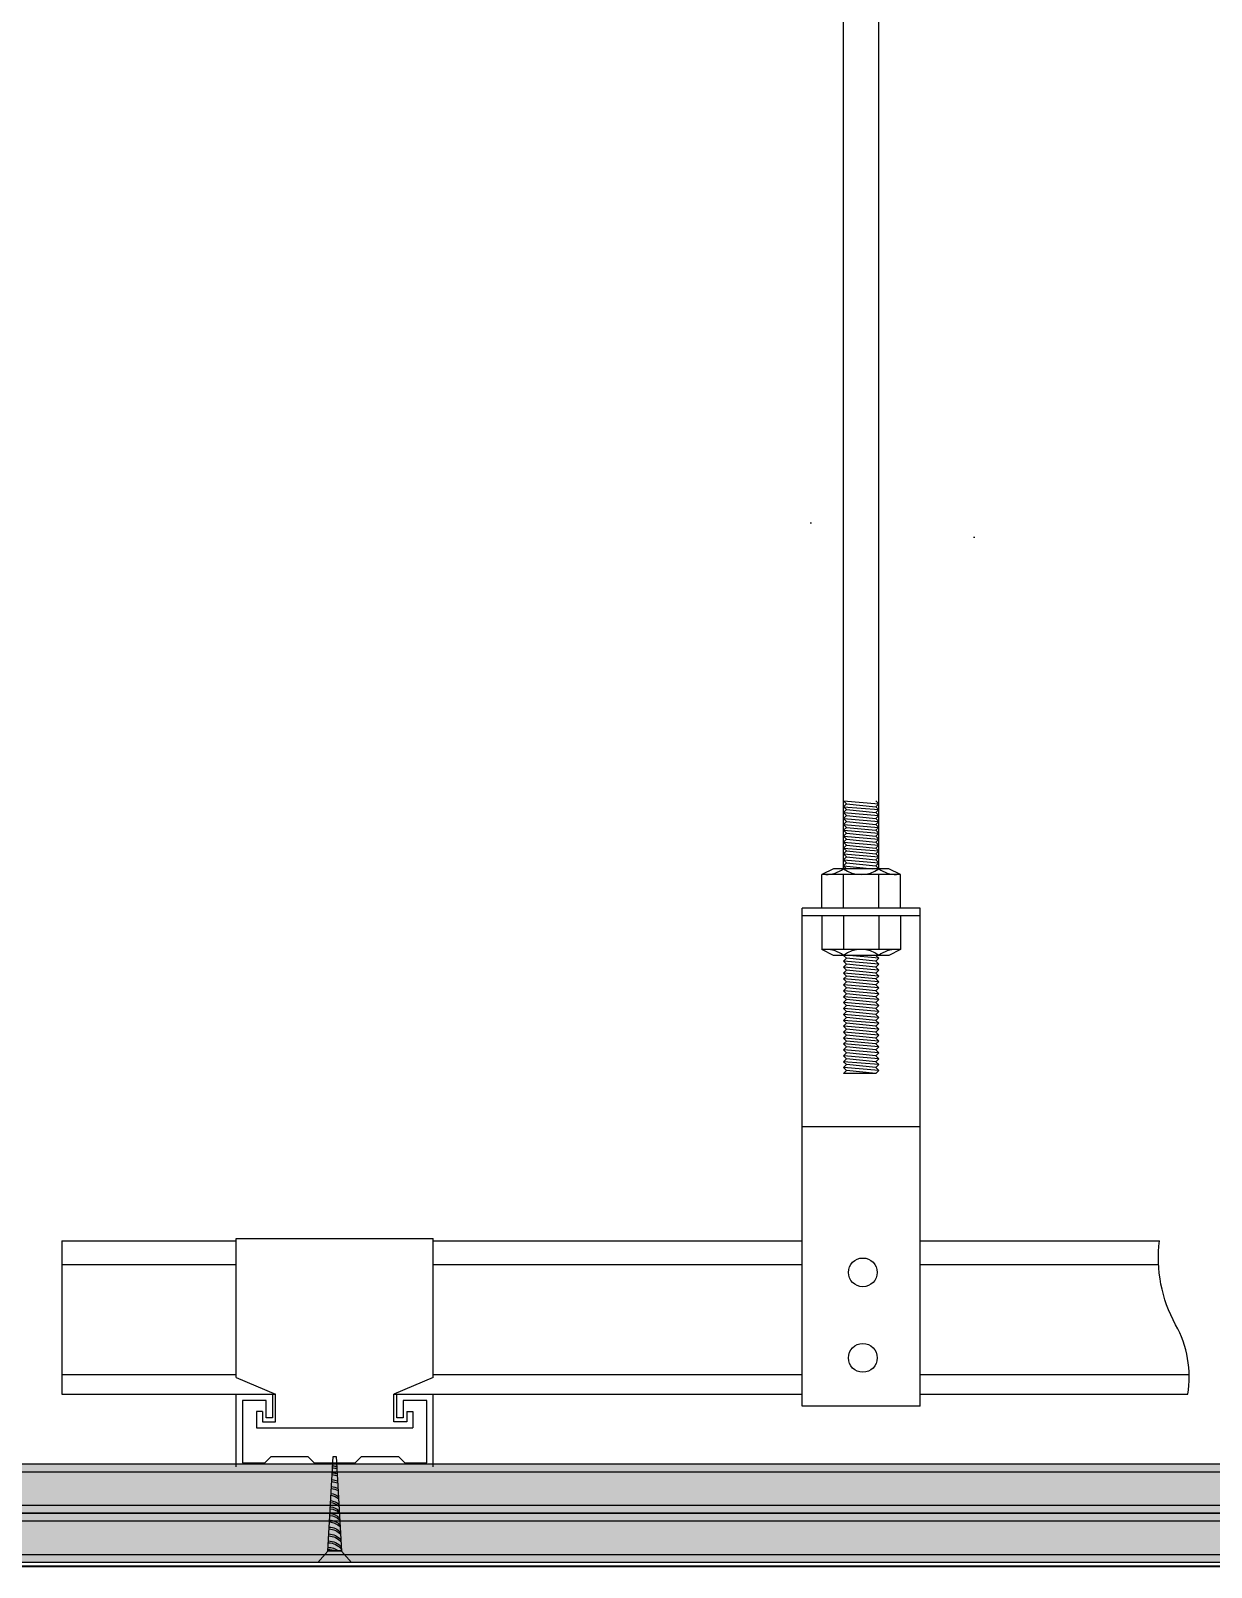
# Model space of a CAD drawing. Header units: millimetres. Extents: x -223175 to 287756, y -120611 to 352956.
# Drawn here: x 258331.6 to 258631.3, y 81718.9 to 82109 of the extents above; entities that cross this region are included whole.
import ezdxf

# ---------------------------------------------------------------- set-up
doc = ezdxf.new("R2010")
doc.units = ezdxf.units.MM
doc.header["$LTSCALE"] = 50
doc.linetypes.add('CEN', pattern=[62, 60, -1, 0, -1])
doc.linetypes.add('DASHED2', pattern=[0.375, 0.25, -0.125])
for name, color, linetype in [('DE-8', 8, 'Continuous'), ('DETAIL', 7, 'Continuous'), ('DETAIL-HAT', 252, 'Continuous'), ('f-steel', 4, 'Continuous'), ('I-DIM', 255, 'Continuous'), ('IN-HAT', 250, 'Continuous')]:
    doc.layers.add(name, color=color, linetype=linetype)
pattern_1 = [(37.5, (207.298, 0), (-0.25197, 7.7073), [0, -6.08, 0, -6.8, 0, -6.5]), (7.5, (207.298, 0), (7.0791, 11.2886), [0, -3.28, 0, -5.48, 0, -2.1]), (327.5, (202.378, 0), (12.45657, 0.02264), [0, -2, 0, -7.2, 0, -9.4]), (317.5, (202.378, 0), (12.0245, 3.5107), [0, -1, 0, -4.72, 0, -5.4])]

# ---------------------------------------------------------------- blocks, each defined once
blk = doc.blocks.new('*U2542')
at = {"layer": 'DETAIL-HAT', "ltscale": 1.5}
h = blk.add_hatch(dxfattribs=at)
h.set_pattern_fill('AR-SAND', color=8, scale=4)
h.set_pattern_definition(pattern_1)
h.paths.add_polyline_path([(0, 12.5), (447.3, 12.5), (447.3, 0), (0, 0)])
at = {"color": 0}
blk.add_lwpolyline([(0, 12.5), (447.3, 12.5), (447.3, 0), (0, 0)], close=True, dxfattribs=at)
at = {"layer": 'DETAIL-HAT'}
for p, q in [((0, 10.5), (447.3, 10.5)), ((0, 2), (447.3, 2))]:
    blk.add_line(p, q, dxfattribs=at)
blk = doc.blocks.new('YTETYYYY')
at = {"layer": 'DE-8'}
for p, q in [((-1.76, 2.81), (1.76, 2.81)), ((-1.72, 2.91), (1.72, 2.91))]:
    blk.add_line(p, q, dxfattribs=at)
at = {"layer": 'DE-8', "linetype": 'Continuous'}
blk.add_lwpolyline([(-4.28, 0), (4.28, 0), (1.73, 2.84), (0.37, 26.9), (-0.37, 26.9), (-1.73, 2.84)], close=True, dxfattribs=at)
at = {"layer": 'DE-8'}
for centre, radius, start, end in [((1.61, 13.41), 10.66, 95.7976, 101.6621), ((1.61, 13.41), 11.16, 95.6826, 100.9801), ((1.61, 13.41), 7.16, 97.0532, 109.2736), ((1.61, 13.41), 7.66, 97.0532, 107.7314), ((1.61, 13.41), 8.91, 96.3018, 104.6796), ((1.61, 13.41), 9.41, 96.1386, 103.6977), ((1.61, 11.58), 4.16, 98.3874, 129.9264), ((1.61, 12.92), 4.16, 99.4364, 128.5115), ((1.61, 13.41), 4.16, 99.8202, 128.0024), ((1.61, 13.41), 5.41, 98.2925, 117.2127), ((1.61, 13.41), 5.91, 98.2925, 114.4007), ((1.61, 7.79), 4.16, 95.4301, 134.1192), ((1.61, 8.28), 4.16, 95.8118, 133.5593), ((1.61, 9.49), 4.16, 96.7566, 132.1983), ((1.61, 9.98), 4.16, 97.1388, 131.6574), ((1.61, 11.09), 4.16, 98.0046, 130.4514), ((1.61, 4.33), 4.16, 92.7396, 138.2554), ((1.61, 4.82), 4.16, 93.121, 137.647), ((1.61, 6.11), 4.16, 94.1248, 136.0821), ((1.61, 6.6), 4.16, 94.5062, 135.5005), ((1.61, 0.79), 4.16, 89.9874, 142.9158), ((1.61, 1.28), 4.16, 90.3693, 142.2372), ((1.61, 2.55), 4.16, 91.354, 140.538), ((1.61, 3.04), 4.16, 91.7355, 139.8976), ((1.61, -0.37), 4.16, 89.5054, 127.9517), ((1.61, -0.86), 4.16, 88.9012, 114.9715)]:
    blk.add_arc(centre, radius, start, end, dxfattribs=at)
blk = doc.blocks.new('*U2541')
at = {"layer": 'DETAIL-HAT', "ltscale": 1.5}
h = blk.add_hatch(dxfattribs=at)
h.set_pattern_fill('AR-SAND', color=8, scale=4)
h.set_pattern_definition(pattern_1)
h.paths.add_polyline_path([(0, 12.5), (447.3, 12.5), (447.3, 0), (0, 0)])
at = {"color": 0}
blk.add_lwpolyline([(0, 12.5), (447.3, 12.5), (447.3, 0), (0, 0)], close=True, dxfattribs=at)
at = {"layer": 'DETAIL-HAT'}
for p, q in [((0, 10.5), (447.3, 10.5)), ((0, 2), (447.3, 2))]:
    blk.add_line(p, q, dxfattribs=at)

msp = doc.modelspace()

# ---------------------------------------------------------------- hatches: boundary and pattern name
at = {"layer": 'IN-HAT', "linetype": 'CEN', "ltscale": 100}
h = msp.add_hatch(dxfattribs=at)
h.set_pattern_fill('AR-SAND', color=256, scale=2, style=0)
h.set_pattern_definition([(37.5, (308017.99, 71137.41), (-3.20006, 97.88265), [0, -77.216, 0, -86.36, 0, -82.55]), (7.5, (308017.99, 71137.41), (89.90466, 143.36502), [0, -41.656, 0, -69.596, 0, -26.67]), (327.5, (307955.505, 71137.41), (158.19847, 0.28744), [0, -25.4, 0, -91.44, 0, -119.38]), (317.5, (307955.5, 71137.41), (152.7113, 44.58586), [0, -12.7, 0, -59.944, 0, -68.58])])
h.paths.add_polyline_path([(258014.5368, 81980.1359), (258966.1345, 81980.1359), (258966.1345, 81989.6359), (258014.5368, 81989.6359)])

# ---------------------------------------------------------------- linework, layer by layer
at = {"layer": 'f-steel', "color": 251}
for p, q in [((258537.9039, 81896.2501), (258537.9039, 82321.7714)), ((258546.9039, 81896.2501), (258546.9038, 82321.7714)), ((258538.6539, 81912.7501), (258537.9039, 81913.5001)), ((258537.9039, 81913.5001), (258546.9039, 81912.7501)), ((258537.9039, 81912.0001), (258538.6539, 81912.7501)), ((258538.6539, 81911.2501), (258537.9039, 81912.0001)), ((258537.9039, 81912.0001), (258546.9039, 81911.2501)), ((258537.9039, 81910.5001), (258538.6539, 81911.2501)), ((258538.6539, 81909.7501), (258537.9039, 81910.5001)), ((258537.9039, 81910.5001), (258546.9039, 81909.7501)), ((258538.6539, 81912.7501), (258546.1539, 81912.0001)), ((258538.6539, 81911.2501), (258546.1539, 81910.5001)), ((258546.1539, 81913.5001), (258546.9039, 81912.7501)), ((258546.9039, 81912.7501), (258546.1539, 81912.0001)), ((258546.1539, 81912.0001), (258546.9039, 81911.2501)), ((258546.9039, 81911.2501), (258546.1539, 81910.5001)), ((258546.1539, 81910.5001), (258546.9039, 81909.7501)), ((258537.9039, 81909.0001), (258538.6539, 81909.7501)), ((258538.6539, 81908.2501), (258537.9039, 81909.0001)), ((258537.9039, 81909.0001), (258546.9039, 81908.2501)), ((258537.9039, 81907.5001), (258538.6539, 81908.2501)), ((258538.6539, 81906.7501), (258537.9039, 81907.5001)), ((258537.9039, 81907.5001), (258546.9039, 81906.7501)), ((258537.9039, 81906.0001), (258538.6539, 81906.7501)), ((258538.6539, 81909.7501), (258546.1539, 81909.0001)), ((258538.6539, 81908.2501), (258546.1539, 81907.5001)), ((258538.6539, 81906.7501), (258546.1539, 81906.0001)), ((258546.9039, 81909.7501), (258546.1539, 81909.0001)), ((258546.1539, 81909.0001), (258546.9039, 81908.2501)), ((258546.9039, 81908.2501), (258546.1539, 81907.5001)), ((258546.1539, 81907.5001), (258546.9039, 81906.7501)), ((258546.9039, 81906.7501), (258546.1539, 81906.0001)), ((258538.6539, 81905.2501), (258537.9039, 81906.0001)), ((258537.9039, 81906.0001), (258546.9039, 81905.2501)), ((258537.9039, 81904.5001), (258538.6539, 81905.2501)), ((258538.6539, 81903.7501), (258537.9039, 81904.5001)), ((258537.9039, 81904.5001), (258546.9039, 81903.7501)), ((258537.9039, 81903.0001), (258538.6539, 81903.7501)), ((258538.6539, 81902.2501), (258537.9039, 81903.0001)), ((258537.9039, 81903.0001), (258546.9039, 81902.2501)), ((258538.6539, 81905.2501), (258546.1539, 81904.5001)), ((258538.6539, 81903.7501), (258546.1539, 81903.0001)), ((258546.1539, 81906.0001), (258546.9039, 81905.2501)), ((258546.9039, 81905.2501), (258546.1539, 81904.5001)), ((258546.1539, 81904.5001), (258546.9039, 81903.7501)), ((258546.9039, 81903.7501), (258546.1539, 81903.0001)), ((258546.1539, 81903.0001), (258546.9039, 81902.2501)), ((258537.9039, 81901.5001), (258538.6539, 81902.2501)), ((258538.6539, 81900.7501), (258537.9039, 81901.5001)), ((258537.9039, 81901.5001), (258546.9039, 81900.7501)), ((258537.9039, 81900.0001), (258538.6539, 81900.7501)), ((258538.6539, 81899.2501), (258537.9039, 81900.0001)), ((258537.9039, 81900.0001), (258546.9039, 81899.2501)), ((258537.9039, 81898.5001), (258538.6539, 81899.2501)), ((258538.6539, 81902.2501), (258546.1539, 81901.5001)), ((258538.6539, 81900.7501), (258546.1539, 81900.0001)), ((258538.6539, 81899.2501), (258546.1539, 81898.5001)), ((258546.9039, 81902.2501), (258546.1539, 81901.5001)), ((258546.1539, 81901.5001), (258546.9039, 81900.7501)), ((258546.9039, 81900.7501), (258546.1539, 81900.0001)), ((258546.1539, 81900.0001), (258546.9039, 81899.2501)), ((258546.9039, 81899.2501), (258546.1539, 81898.5001)), ((258535.4039, 81896.2501), (258532.4039, 81894.7501)), ((258552.4039, 81894.7501), (258532.4039, 81894.7501)), ((258532.4039, 81886.2501), (258532.4039, 81894.7501)), ((258549.4039, 81896.2501), (258535.4039, 81896.2501)), ((258538.6539, 81897.7501), (258537.9039, 81898.5001)), ((258537.9039, 81898.5001), (258546.9039, 81897.7501)), ((258537.9039, 81897.0001), (258538.6539, 81897.7501)), ((258538.6539, 81896.2501), (258537.9039, 81897.0001)), ((258537.9039, 81897.0001), (258545.4039, 81896.2501)), ((258537.9039, 81886.2501), (258537.9039, 81894.7501)), ((258538.6539, 81897.7501), (258546.1539, 81897.0001)), ((258546.1539, 81898.5001), (258546.9039, 81897.7501)), ((258546.9039, 81897.7501), (258546.1539, 81897.0001)), ((258546.1539, 81897.0001), (258546.9039, 81896.2501)), ((258546.9039, 81886.2501), (258546.9039, 81894.7501)), ((258552.4039, 81894.7501), (258549.4039, 81896.2501)), ((258552.4039, 81886.2501), (258552.4039, 81894.7501)), ((258527.4039, 81759.8221), (258527.4039, 81886.2501)), ((258557.4039, 81886.2501), (258527.4039, 81886.2501)), ((258557.4039, 81884.2501), (258527.4039, 81884.2501)), ((258532.4039, 81884.2501), (258532.4039, 81875.7501)), ((258537.9039, 81884.2501), (258537.9039, 81875.7501)), ((258546.9039, 81884.2501), (258546.9039, 81875.7501)), ((258552.4039, 81884.2501), (258552.4039, 81875.7501)), ((258557.4039, 81759.8221), (258557.4039, 81886.2501)), ((258552.4039, 81875.7501), (258532.4039, 81875.7501)), ((258535.4039, 81874.2501), (258532.4039, 81875.7501)), ((258552.4039, 81875.7501), (258549.4039, 81874.2501)), ((258549.4039, 81874.2501), (258535.4039, 81874.2501)), ((258538.6539, 81873.5001), (258537.9039, 81874.2501)), ((258537.9039, 81872.7501), (258538.6539, 81873.5001)), ((258546.9039, 81872.0001), (258537.9039, 81872.7501)), ((258538.6539, 81872.0001), (258537.9039, 81872.7501)), ((258537.9039, 81871.2501), (258538.6539, 81872.0001)), ((258546.1539, 81872.7501), (258538.6539, 81873.5001)), ((258546.1539, 81871.2501), (258538.6539, 81872.0001)), ((258546.9039, 81873.5001), (258539.4039, 81874.2501)), ((258546.1539, 81874.2501), (258546.9039, 81873.5001)), ((258546.9039, 81873.5001), (258546.1539, 81872.7501)), ((258546.1539, 81872.7501), (258546.9039, 81872.0001)), ((258546.9039, 81872.0001), (258546.1539, 81871.2501)), ((258546.9039, 81870.5001), (258537.9039, 81871.2501)), ((258538.6539, 81870.5001), (258537.9039, 81871.2501)), ((258537.9039, 81869.7501), (258538.6539, 81870.5001)), ((258546.9039, 81869.0001), (258537.9039, 81869.7501)), ((258538.6539, 81869.0001), (258537.9039, 81869.7501)), ((258537.9039, 81868.2501), (258538.6539, 81869.0001)), ((258546.9039, 81867.5001), (258537.9039, 81868.2501)), ((258538.6539, 81867.5001), (258537.9039, 81868.2501)), ((258537.9039, 81866.7501), (258538.6539, 81867.5001)), ((258546.1539, 81869.7501), (258538.6539, 81870.5001)), ((258546.1539, 81868.2501), (258538.6539, 81869.0001)), ((258546.1539, 81866.7501), (258538.6539, 81867.5001)), ((258546.1539, 81871.2501), (258546.9039, 81870.5001)), ((258546.9039, 81870.5001), (258546.1539, 81869.7501)), ((258546.1539, 81869.7501), (258546.9039, 81869.0001)), ((258546.9039, 81869.0001), (258546.1539, 81868.2501)), ((258546.1539, 81868.2501), (258546.9039, 81867.5001)), ((258546.9039, 81867.5001), (258546.1539, 81866.7501)), ((258527.4039, 81759.8221), (258527.4039, 81866.6746)), ((258546.9039, 81866.0001), (258537.9039, 81866.7501)), ((258538.6539, 81866.0001), (258537.9039, 81866.7501)), ((258537.9039, 81865.2501), (258538.6539, 81866.0001)), ((258546.9039, 81864.5001), (258537.9039, 81865.2501)), ((258538.6539, 81864.5001), (258537.9039, 81865.2501)), ((258537.9039, 81863.7501), (258538.6539, 81864.5001)), ((258546.9039, 81863.0001), (258537.9039, 81863.7501)), ((258538.6539, 81863.0001), (258537.9039, 81863.7501)), ((258546.1539, 81865.2501), (258538.6539, 81866.0001)), ((258546.1539, 81863.7501), (258538.6539, 81864.5001)), ((258546.1539, 81866.7501), (258546.9039, 81866.0001)), ((258546.9039, 81866.0001), (258546.1539, 81865.2501)), ((258546.1539, 81865.2501), (258546.9039, 81864.5001)), ((258546.9039, 81864.5001), (258546.1539, 81863.7501)), ((258546.1539, 81863.7501), (258546.9039, 81863.0001)), ((258557.4039, 81759.8221), (258557.4039, 81866.6746)), ((258537.9039, 81862.2501), (258538.6539, 81863.0001)), ((258546.9039, 81861.5001), (258537.9039, 81862.2501)), ((258538.6539, 81861.5001), (258537.9039, 81862.2501)), ((258537.9039, 81860.7501), (258538.6539, 81861.5001)), ((258538.6539, 81860.0001), (258537.9039, 81860.7501)), ((258546.9039, 81860.0001), (258537.9039, 81860.7501)), ((258537.9039, 81859.2501), (258538.6539, 81860.0001)), ((258546.1539, 81862.2501), (258538.6539, 81863.0001)), ((258546.1539, 81860.7501), (258538.6539, 81861.5001)), ((258546.1539, 81859.2501), (258538.6539, 81860.0001)), ((258546.9039, 81863.0001), (258546.1539, 81862.2501)), ((258546.1539, 81862.2501), (258546.9039, 81861.5001)), ((258546.9039, 81861.5001), (258546.1539, 81860.7501)), ((258546.1539, 81860.7501), (258546.9039, 81860.0001)), ((258546.9039, 81860.0001), (258546.1539, 81859.2501)), ((258546.9039, 81858.5001), (258537.9039, 81859.2501)), ((258538.6539, 81858.5001), (258537.9039, 81859.2501)), ((258537.9039, 81857.7501), (258538.6539, 81858.5001)), ((258546.9039, 81857.0001), (258537.9039, 81857.7501)), ((258538.6539, 81857.0001), (258537.9039, 81857.7501)), ((258537.9039, 81856.2501), (258538.6539, 81857.0001)), ((258546.9039, 81855.5001), (258537.9039, 81856.2501)), ((258538.6539, 81855.5001), (258537.9039, 81856.2501)), ((258546.1539, 81857.7501), (258538.6539, 81858.5001)), ((258546.1539, 81856.2501), (258538.6539, 81857.0001)), ((258546.1539, 81859.2501), (258546.9039, 81858.5001)), ((258546.9039, 81858.5001), (258546.1539, 81857.7501)), ((258546.1539, 81857.7501), (258546.9039, 81857.0001)), ((258546.9039, 81857.0001), (258546.1539, 81856.2501)), ((258546.1539, 81856.2501), (258546.9039, 81855.5001)), ((258537.9039, 81854.7501), (258538.6539, 81855.5001)), ((258546.9039, 81854.0001), (258537.9039, 81854.7501)), ((258538.6539, 81854.0001), (258537.9039, 81854.7501)), ((258537.9039, 81853.2501), (258538.6539, 81854.0001)), ((258546.9039, 81852.5001), (258537.9039, 81853.2501)), ((258538.6539, 81852.5001), (258537.9039, 81853.2501)), ((258537.9039, 81851.7501), (258538.6539, 81852.5001)), ((258546.1539, 81854.7501), (258538.6539, 81855.5001)), ((258546.1539, 81853.2501), (258538.6539, 81854.0001)), ((258546.1539, 81851.7501), (258538.6539, 81852.5001)), ((258546.9039, 81855.5001), (258546.1539, 81854.7501)), ((258546.1539, 81854.7501), (258546.9039, 81854.0001)), ((258546.9039, 81854.0001), (258546.1539, 81853.2501)), ((258546.1539, 81853.2501), (258546.9039, 81852.5001)), ((258546.9039, 81852.5001), (258546.1539, 81851.7501)), ((258546.9039, 81851.0001), (258537.9039, 81851.7501)), ((258538.6539, 81851.0001), (258537.9039, 81851.7501)), ((258537.9039, 81850.2501), (258538.6539, 81851.0001)), ((258546.9039, 81849.5001), (258537.9039, 81850.2501)), ((258538.6539, 81849.5001), (258537.9039, 81850.2501)), ((258537.9039, 81848.7501), (258538.6539, 81849.5001)), ((258546.9039, 81848.0001), (258537.9039, 81848.7501)), ((258538.6539, 81848.0001), (258537.9039, 81848.7501)), ((258537.9039, 81847.2501), (258538.6539, 81848.0001)), ((258546.1539, 81850.2501), (258538.6539, 81851.0001)), ((258546.1539, 81848.7501), (258538.6539, 81849.5001)), ((258546.1539, 81847.2501), (258538.6539, 81848.0001)), ((258546.1539, 81851.7501), (258546.9039, 81851.0001)), ((258546.9039, 81851.0001), (258546.1539, 81850.2501)), ((258546.1539, 81850.2501), (258546.9039, 81849.5001)), ((258546.9039, 81849.5001), (258546.1539, 81848.7501)), ((258546.1539, 81848.7501), (258546.9039, 81848.0001)), ((258546.9039, 81848.0001), (258546.1539, 81847.2501)), ((258546.9039, 81846.5001), (258537.9039, 81847.2501)), ((258538.6539, 81846.5001), (258537.9039, 81847.2501)), ((258537.9039, 81845.7501), (258538.6539, 81846.5001)), ((258546.9039, 81845.0001), (258537.9039, 81845.7501)), ((258538.6539, 81845.0001), (258537.9039, 81845.7501)), ((258537.9039, 81844.2501), (258538.6539, 81845.0001)), ((258546.1539, 81844.2501), (258537.9039, 81844.2501)), ((258546.1539, 81845.7501), (258538.6539, 81846.5001)), ((258546.1539, 81844.2501), (258538.6539, 81845.0001)), ((258546.1539, 81847.2501), (258546.9039, 81846.5001)), ((258546.9039, 81846.5001), (258546.1539, 81845.7501)), ((258546.1539, 81845.7501), (258546.9039, 81845.0001)), ((258546.9039, 81845.0001), (258546.1539, 81844.2501)), ((258557.4039, 81830.7469), (258527.4039, 81830.7469)), ((258557.4039, 81830.7469), (258527.4039, 81830.7469)), ((258339.4944, 81801.7963), (258383.7817, 81801.7963)), ((258383.7817, 81802.3963), (258433.7817, 81802.3963)), ((258383.7817, 81767.0463), (258383.7817, 81802.3963)), ((258433.7817, 81767.0463), (258433.7817, 81802.3963)), ((258433.7817, 81801.7963), (258527.4039, 81801.7963)), ((258557.4039, 81801.7963), (258618.1311, 81801.7963)), ((258339.4944, 81795.7963), (258383.7817, 81795.7963)), ((258433.7817, 81795.7963), (258527.4039, 81795.7963)), ((258557.4039, 81795.7963), (258617.897, 81795.7963)), ((258339.4944, 81767.7963), (258383.7817, 81767.7963)), ((258383.7817, 81767.0463), (258393.7817, 81762.7963)), ((258433.7817, 81767.0463), (258423.7817, 81762.7963)), ((258433.7817, 81767.7963), (258527.4039, 81767.7963)), ((258557.4039, 81767.7963), (258625.6516, 81767.7963)), ((258339.4944, 81762.7963), (258393.7817, 81762.7963)), ((258383.7817, 81744.3963), (258383.7817, 81762.7963)), ((258393.7817, 81755.7963), (258393.7817, 81762.7963)), ((258423.7817, 81762.7963), (258527.4039, 81762.7963)), ((258423.7817, 81755.7963), (258423.7817, 81762.7963)), ((258433.7817, 81744.3963), (258433.7817, 81762.7963)), ((258557.4039, 81762.7963), (258625.2932, 81762.7963)), ((258388.9317, 81758.3963), (258388.9317, 81754.2963)), ((258390.4317, 81758.3963), (258388.9317, 81758.3963)), ((258390.4317, 81758.3963), (258390.4317, 81755.7963)), ((258427.1317, 81758.3963), (258427.1317, 81755.7963)), ((258427.1317, 81758.3963), (258428.6317, 81758.3963)), ((258428.6317, 81758.3963), (258428.6317, 81754.2963)), ((258557.4039, 81759.8221), (258527.4039, 81759.8221)), ((258388.9317, 81754.2963), (258428.6317, 81754.2963)), ((258390.4317, 81755.7963), (258393.7817, 81755.7963)), ((258427.1317, 81755.7963), (258423.7817, 81755.7963))]:
    msp.add_line(p, q, dxfattribs=at)
for points in [[(258339.4944, 81801.7963), (258339.4944, 81762.7963)], [(258393.0317, 81762.7963), (258393.0317, 81756.7963), (258391.4317, 81756.7963), (258391.4317, 81761.1963), (258385.3817, 81761.1963), (258385.3817, 81745.3963), (258391.019, 81745.3963), (258392.619, 81746.9963), (258401.9445, 81746.9963), (258403.5445, 81745.3963), (258414.019, 81745.3963), (258415.619, 81746.9963), (258424.9445, 81746.9963), (258426.5445, 81745.3963), (258432.1817, 81745.3963), (258432.1817, 81761.1963), (258426.1317, 81761.1963), (258426.1317, 81756.7963), (258424.5317, 81756.7963), (258424.5317, 81762.7963)]]:
    msp.add_lwpolyline(points, dxfattribs=at)
msp.add_lwpolyline([(258625.2932, 81762.7963, 0.16969469), (258622.2213, 81780.4558, -0.15817915), (258618.1311, 81801.7963)], format="xyb", dxfattribs=at)
for centre in [(258542.8313, 81793.756), (258542.8313, 81772.0433)]:
    msp.add_circle(centre, 3.6522, dxfattribs=at)
for centre, start, end in [((258533.4039, 81902.2501), 270, 306.869898), ((258542.4039, 81902.2501), 233.130102, 306.869898), ((258551.4039, 81902.2501), 233.130102, 270), ((258533.4039, 81868.2501), 53.130102, 90), ((258542.4039, 81868.2501), 53.130102, 126.869898), ((258551.4039, 81868.2501), 90, 126.869898)]:
    msp.add_arc(centre, 7.5, start, end, dxfattribs=at)
at = {"layer": 'I-DIM', "color": 252, "linetype": 'DASHED2', "ltscale": 35, "const_width": 0.5}
msp.add_lwpolyline([(258260.1028, 81719.1357), (258859.6006, 81719.1357), (258859.6006, 81801.1357), (258837.4006, 81801.1357)], dxfattribs=at)

# ---------------------------------------------------------------- block references
at = {"color": 0, "xscale": -1}
msp.add_blockref('YTETYYYY', (258408.7817, 81720.1357), dxfattribs=at)
at = {"layer": 'DETAIL', "color": 6}
for name, p in [('*U2541', (258260.1028, 81732.6357)), ('*U2542', (258260.1028, 81720.1357))]:
    msp.add_blockref(name, p, dxfattribs=at)

doc.saveas('drawing.dxf')
